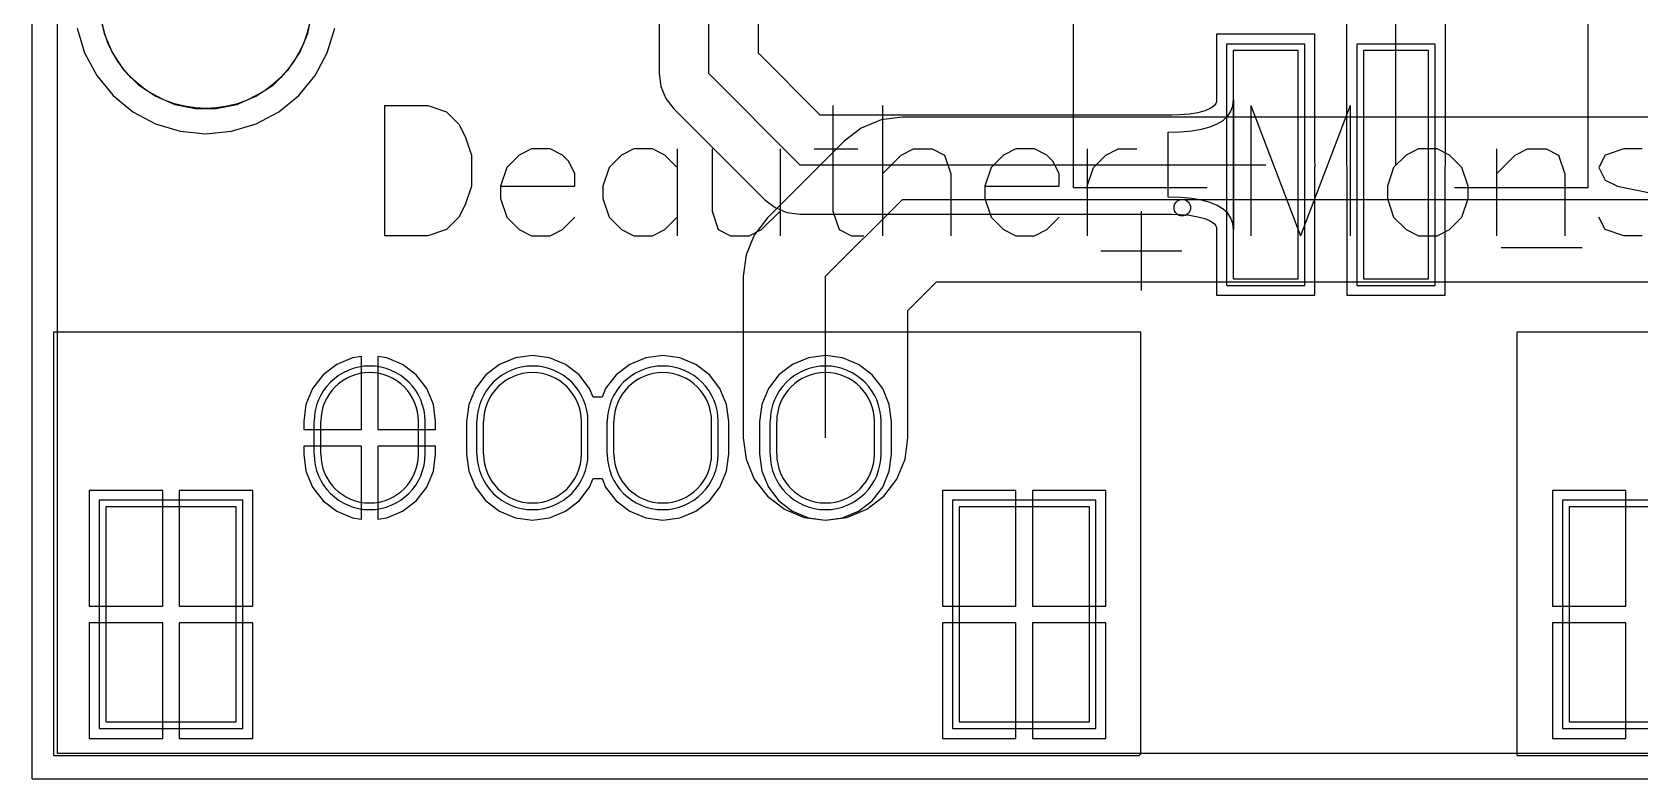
# Model space of a CAD drawing. Header units: millimetres. Extents: x 73 to 121, y 30 to 140.
# Drawn here: x 77.24 to 101.92, y 29.95 to 41.4 of the extents above; entities that cross this region are included whole.
import ezdxf

# ---------------------------------------------------------------- set-up
doc = ezdxf.new("R2010")
doc.units = ezdxf.units.MM
for name, color, linetype in [('BottomLayer', 5, 'Continuous'), ('BottomOverlay', 54, 'Continuous'), ('BottomPaste', 16, 'Continuous'), ('BottomSolder', 6, 'Continuous'), ('KeepOutLayer', 6, 'Continuous'), ('MultiLayer', 9, 'Continuous'), ('TopLayer', 1, 'Continuous'), ('TopOverlay', 2, 'Continuous'), ('TopSolder', 216, 'Continuous')]:
    doc.layers.add(name, color=color, linetype=linetype)

# ---------------------------------------------------------------- blocks, each defined once
blk = doc.blocks.new('USB_B_65')
at = {"layer": 'BottomLayer'}
for p, q in [((-7.871, 2.811), (-7.871, -0.489)), ((-5.871, 2.811), (-7.871, 2.811)), ((-5.871, -0.489), (-5.871, 2.811)), ((5.229, 2.811), (5.229, -0.489)), ((7.229, 2.811), (5.229, 2.811)), ((7.229, -0.489), (7.229, 2.811)), ((-7.871, -0.489), (-5.871, -0.489)), ((5.229, -0.489), (7.229, -0.489)), ((-4.571, -1.299), (-4.571, -1.799)), ((-3.071, -1.299), (-3.071, -1.799)), ((-2.071, -1.299), (-2.071, -1.799)), ((-0.571, -1.299), (-0.571, -1.799)), ((-0.071, -1.299), (-0.071, -1.799)), ((1.429, -1.299), (1.429, -1.799)), ((2.429, -1.299), (2.429, -1.799)), ((3.929, -1.299), (3.929, -1.799))]:
    blk.add_line(p, q, dxfattribs=at)
for centre, start, end in [((-3.821, -1.299), 0, 180), ((-1.321, -1.299), 0, 180), ((0.679, -1.299), 0, 180), ((3.179, -1.299), 0, 180), ((-3.821, -1.799), 180, 0), ((-1.321, -1.799), 180, 0), ((0.679, -1.799), 180, 0), ((3.179, -1.799), 180, 0)]:
    blk.add_arc(centre, 0.75, start, end, dxfattribs=at)
at = {"layer": 'BottomOverlay'}
for p, q in [((-8.636, 3.327), (-8.661, 3.302)), ((-8.661, 3.302), (-8.661, -3.175)), ((8.026, 3.327), (-8.636, 3.327)), ((8.026, 3.327), (8.026, -3.175)), ((8.026, -3.175), (-8.661, -3.175))]:
    blk.add_line(p, q, dxfattribs=at)
at = {"layer": 'MultiLayer'}
for p, q in [((-7.871, 2.811), (-7.871, -0.489)), ((-5.871, 2.811), (-7.871, 2.811)), ((-5.871, -0.489), (-5.871, 2.811)), ((5.229, 2.811), (5.229, -0.489)), ((7.229, 2.811), (5.229, 2.811)), ((7.229, -0.489), (7.229, 2.811)), ((-7.871, -0.489), (-5.871, -0.489)), ((5.229, -0.489), (7.229, -0.489)), ((-4.571, -1.299), (-4.571, -1.799)), ((-3.071, -1.299), (-3.071, -1.799)), ((-2.071, -1.299), (-2.071, -1.799)), ((-0.571, -1.299), (-0.571, -1.799)), ((-0.071, -1.299), (-0.071, -1.799)), ((1.429, -1.299), (1.429, -1.799)), ((2.429, -1.299), (2.429, -1.799)), ((3.929, -1.299), (3.929, -1.799))]:
    blk.add_line(p, q, dxfattribs=at)
for centre, start, end in [((-3.821, -1.299), 0, 180), ((-1.321, -1.299), 0, 180), ((0.679, -1.299), 0, 180), ((3.179, -1.299), 0, 180), ((-3.821, -1.799), 180, 0), ((-1.321, -1.799), 180, 0), ((0.679, -1.799), 180, 0), ((3.179, -1.799), 180, 0)]:
    blk.add_arc(centre, 0.75, start, end, dxfattribs=at)
at = {"layer": 'TopLayer'}
for p, q in [((-7.871, 2.811), (-7.871, -0.489)), ((-5.871, 2.811), (-7.871, 2.811)), ((-5.871, -0.489), (-5.871, 2.811)), ((5.229, 2.811), (5.229, -0.489)), ((7.229, 2.811), (5.229, 2.811)), ((7.229, -0.489), (7.229, 2.811)), ((-7.871, -0.489), (-5.871, -0.489)), ((5.229, -0.489), (7.229, -0.489)), ((-4.571, -1.299), (-4.571, -1.799)), ((-3.071, -1.299), (-3.071, -1.799)), ((-2.071, -1.299), (-2.071, -1.799)), ((-0.571, -1.299), (-0.571, -1.799)), ((-0.071, -1.299), (-0.071, -1.799)), ((1.429, -1.299), (1.429, -1.799)), ((2.429, -1.299), (2.429, -1.799)), ((3.929, -1.299), (3.929, -1.799))]:
    blk.add_line(p, q, dxfattribs=at)
for centre, start, end in [((-3.821, -1.299), 0, 180), ((-1.321, -1.299), 0, 180), ((0.679, -1.299), 0, 180), ((3.179, -1.299), 0, 180), ((-3.821, -1.799), 180, 0), ((-1.321, -1.799), 180, 0), ((0.679, -1.799), 180, 0), ((3.179, -1.799), 180, 0)]:
    blk.add_arc(centre, 0.75, start, end, dxfattribs=at)
at = {"layer": 'TopSolder'}
for p, q in [((-7.972, 2.912), (-7.972, -0.591)), ((-5.769, 2.912), (-7.972, 2.912)), ((-5.769, -0.591), (-5.769, 2.912)), ((5.128, 2.912), (5.128, -0.591)), ((7.331, 2.912), (5.128, 2.912)), ((7.331, -0.591), (7.331, 2.912)), ((-7.972, -0.591), (-5.769, -0.591)), ((5.128, -0.591), (7.331, -0.591)), ((-4.672, -1.299), (-4.672, -1.799)), ((-2.969, -1.299), (-2.969, -1.799)), ((-2.172, -1.299), (-2.172, -1.799)), ((-0.469, -1.299), (-0.469, -1.799)), ((-0.172, -1.299), (-0.172, -1.799)), ((1.531, -1.299), (1.531, -1.799)), ((2.328, -1.299), (2.328, -1.799)), ((4.031, -1.299), (4.031, -1.799))]:
    blk.add_line(p, q, dxfattribs=at)
for centre, start, end in [((-3.821, -1.299), 0, 180), ((-1.321, -1.299), 0, 180), ((0.679, -1.299), 0, 180), ((3.179, -1.299), 0, 180), ((-3.821, -1.799), 180, 0), ((-1.321, -1.799), 180, 0), ((0.679, -1.799), 180, 0), ((3.179, -1.799), 180, 0)]:
    blk.add_arc(centre, 0.852, start, end, dxfattribs=at)
blk = doc.blocks.new('USB_B_67')
at = {"layer": 'BottomLayer'}
for p, q in [((-7.871, 2.811), (-7.871, -0.489)), ((-5.871, 2.811), (-7.871, 2.811)), ((-5.871, -0.489), (-5.871, 2.811)), ((5.229, 2.811), (5.229, -0.489)), ((7.229, 2.811), (5.229, 2.811)), ((7.229, -0.489), (7.229, 2.811)), ((-7.871, -0.489), (-5.871, -0.489)), ((5.229, -0.489), (7.229, -0.489)), ((-4.571, -1.299), (-4.571, -1.799)), ((-3.071, -1.299), (-3.071, -1.799)), ((-2.071, -1.299), (-2.071, -1.799)), ((-0.571, -1.299), (-0.571, -1.799)), ((-0.071, -1.299), (-0.071, -1.799)), ((1.429, -1.299), (1.429, -1.799)), ((2.429, -1.299), (2.429, -1.799)), ((3.929, -1.299), (3.929, -1.799))]:
    blk.add_line(p, q, dxfattribs=at)
for centre, start, end in [((-3.821, -1.299), 0, 180), ((-1.321, -1.299), 0, 180), ((0.679, -1.299), 0, 180), ((3.179, -1.299), 0, 180), ((-3.821, -1.799), 180, 0), ((-1.321, -1.799), 180, 0), ((0.679, -1.799), 180, 0), ((3.179, -1.799), 180, 0)]:
    blk.add_arc(centre, 0.75, start, end, dxfattribs=at)
at = {"layer": 'BottomOverlay'}
for p, q in [((-8.636, 3.327), (-8.661, 3.302)), ((-8.661, 3.302), (-8.661, -3.175)), ((8.026, 3.327), (-8.636, 3.327)), ((8.026, 3.327), (8.026, -3.175)), ((8.026, -3.175), (-8.661, -3.175))]:
    blk.add_line(p, q, dxfattribs=at)
at = {"layer": 'MultiLayer'}
for p, q in [((-7.871, 2.811), (-7.871, -0.489)), ((-5.871, 2.811), (-7.871, 2.811)), ((-5.871, -0.489), (-5.871, 2.811)), ((5.229, 2.811), (5.229, -0.489)), ((7.229, 2.811), (5.229, 2.811)), ((7.229, -0.489), (7.229, 2.811)), ((-7.871, -0.489), (-5.871, -0.489)), ((5.229, -0.489), (7.229, -0.489)), ((-4.571, -1.299), (-4.571, -1.799)), ((-3.071, -1.299), (-3.071, -1.799)), ((-2.071, -1.299), (-2.071, -1.799)), ((-0.571, -1.299), (-0.571, -1.799)), ((-0.071, -1.299), (-0.071, -1.799)), ((1.429, -1.299), (1.429, -1.799)), ((2.429, -1.299), (2.429, -1.799)), ((3.929, -1.299), (3.929, -1.799))]:
    blk.add_line(p, q, dxfattribs=at)
for centre, start, end in [((-3.821, -1.299), 0, 180), ((-1.321, -1.299), 0, 180), ((0.679, -1.299), 0, 180), ((3.179, -1.299), 0, 180), ((-3.821, -1.799), 180, 0), ((-1.321, -1.799), 180, 0), ((0.679, -1.799), 180, 0), ((3.179, -1.799), 180, 0)]:
    blk.add_arc(centre, 0.75, start, end, dxfattribs=at)
at = {"layer": 'TopLayer'}
for p, q in [((-7.871, 2.811), (-7.871, -0.489)), ((-5.871, 2.811), (-7.871, 2.811)), ((-5.871, -0.489), (-5.871, 2.811)), ((5.229, 2.811), (5.229, -0.489)), ((7.229, 2.811), (5.229, 2.811)), ((7.229, -0.489), (7.229, 2.811)), ((-7.871, -0.489), (-5.871, -0.489)), ((5.229, -0.489), (7.229, -0.489)), ((-4.571, -1.299), (-4.571, -1.799)), ((-3.071, -1.299), (-3.071, -1.799)), ((-2.071, -1.299), (-2.071, -1.799)), ((-0.571, -1.299), (-0.571, -1.799)), ((-0.071, -1.299), (-0.071, -1.799)), ((1.429, -1.299), (1.429, -1.799)), ((2.429, -1.299), (2.429, -1.799)), ((3.929, -1.299), (3.929, -1.799))]:
    blk.add_line(p, q, dxfattribs=at)
for centre, start, end in [((-3.821, -1.299), 0, 180), ((-1.321, -1.299), 0, 180), ((0.679, -1.299), 0, 180), ((3.179, -1.299), 0, 180), ((-3.821, -1.799), 180, 0), ((-1.321, -1.799), 180, 0), ((0.679, -1.799), 180, 0), ((3.179, -1.799), 180, 0)]:
    blk.add_arc(centre, 0.75, start, end, dxfattribs=at)
at = {"layer": 'TopSolder'}
for p, q in [((-7.972, 2.912), (-7.972, -0.591)), ((-5.769, 2.912), (-7.972, 2.912)), ((-5.769, -0.591), (-5.769, 2.912)), ((5.128, 2.912), (5.128, -0.591)), ((7.331, 2.912), (5.128, 2.912)), ((7.331, -0.591), (7.331, 2.912)), ((-7.972, -0.591), (-5.769, -0.591)), ((5.128, -0.591), (7.331, -0.591)), ((-4.672, -1.299), (-4.672, -1.799)), ((-2.969, -1.299), (-2.969, -1.799)), ((-2.172, -1.299), (-2.172, -1.799)), ((-0.469, -1.299), (-0.469, -1.799)), ((-0.172, -1.299), (-0.172, -1.799)), ((1.531, -1.299), (1.531, -1.799)), ((2.328, -1.299), (2.328, -1.799)), ((4.031, -1.299), (4.031, -1.799))]:
    blk.add_line(p, q, dxfattribs=at)
for centre, start, end in [((-3.821, -1.299), 0, 180), ((-1.321, -1.299), 0, 180), ((0.679, -1.299), 0, 180), ((3.179, -1.299), 0, 180), ((-3.821, -1.799), 180, 0), ((-1.321, -1.799), 180, 0), ((0.679, -1.799), 180, 0), ((3.179, -1.799), 180, 0)]:
    blk.add_arc(centre, 0.852, start, end, dxfattribs=at)
blk = doc.blocks.new('S2B_PH_SM4_TB_B_69')
at = {"layer": 'BottomLayer'}
for p, q in [((-1.372997, 5.30606), (-1.372997, 1.80594)), ((-0.372999, 5.30606), (-1.372997, 5.30606)), ((-0.372999, 1.80594), (-0.372999, 5.30606)), ((0.626999, 5.30606), (0.626999, 1.80594)), ((1.626997, 5.30606), (0.626999, 5.30606)), ((1.626997, 1.80594), (1.626997, 5.30606)), ((-1.372997, 1.80594), (-0.372999, 1.80594)), ((0.626999, 1.80594), (1.626997, 1.80594)), ((-3.973068, -0.49403), (-3.973068, -3.894074)), ((-2.472944, -0.49403), (-3.973068, -0.49403)), ((-2.472944, -3.894074), (-2.472944, -0.49403)), ((2.726944, -0.49403), (2.726944, -3.894074)), ((4.227068, -0.49403), (2.726944, -0.49403)), ((4.227068, -3.894074), (4.227068, -0.49403)), ((-3.973068, -3.894074), (-2.472944, -3.894074)), ((2.726944, -3.894074), (4.227068, -3.894074))]:
    blk.add_line(p, q, dxfattribs=at)
at = {"layer": 'BottomOverlay'}
for p, q in [((3.0353, 5.4864), (3.0353, 4.2672)), ((-2.4892, 4.826), (-3.7338, 4.826)), ((3.6576, 4.8768), (2.413, 4.8768)), ((-3.822954, 3.906012), (-3.822954, -0.09398)), ((-1.77292, 3.906012), (-3.822954, 3.906012)), ((4.076954, 3.906012), (2.02692, 3.906012)), ((4.076954, 3.906012), (4.076954, -0.09398)), ((2.326894, -3.693922), (-2.072894, -3.693922))]:
    blk.add_line(p, q, dxfattribs=at)
blk.add_circle((2.40792, 4.216146), 0.127, dxfattribs=at)
at = {"layer": 'BottomPaste'}
for p, q in [((-1.372997, 5.30606), (-1.372997, 1.80594)), ((-0.372999, 5.30606), (-1.372997, 5.30606)), ((-0.372999, 1.80594), (-0.372999, 5.30606)), ((0.626999, 5.30606), (0.626999, 1.80594)), ((1.626997, 5.30606), (0.626999, 5.30606)), ((1.626997, 1.80594), (1.626997, 5.30606)), ((-1.372997, 1.80594), (-0.372999, 1.80594)), ((0.626999, 1.80594), (1.626997, 1.80594)), ((-3.973068, -0.49403), (-3.973068, -3.894074)), ((-2.472944, -0.49403), (-3.973068, -0.49403)), ((-2.472944, -3.894074), (-2.472944, -0.49403)), ((2.726944, -0.49403), (2.726944, -3.894074)), ((4.227068, -0.49403), (2.726944, -0.49403)), ((4.227068, -3.894074), (4.227068, -0.49403)), ((-3.973068, -3.894074), (-2.472944, -3.894074)), ((2.726944, -3.894074), (4.227068, -3.894074))]:
    blk.add_line(p, q, dxfattribs=at)
at = {"layer": 'BottomSolder'}
for p, q in [((-1.474597, 5.40766), (-1.474597, 1.70434)), ((-0.271399, 5.40766), (-1.474597, 5.40766)), ((-0.271399, 1.70434), (-0.271399, 5.40766)), ((0.525399, 5.40766), (0.525399, 1.70434)), ((1.728597, 5.40766), (0.525399, 5.40766)), ((1.728597, 1.70434), (1.728597, 5.40766)), ((-1.474597, 1.70434), (-0.271399, 1.70434)), ((0.525399, 1.70434), (1.728597, 1.70434)), ((-4.074668, -0.39243), (-4.074668, -3.995674)), ((-2.371344, -0.39243), (-4.074668, -0.39243)), ((-2.371344, -3.995674), (-2.371344, -0.39243)), ((2.625344, -0.39243), (2.625344, -3.995674)), ((4.328668, -0.39243), (2.625344, -0.39243)), ((4.328668, -3.995674), (4.328668, -0.39243)), ((-4.074668, -3.995674), (-2.371344, -3.995674)), ((2.625344, -3.995674), (4.328668, -3.995674))]:
    blk.add_line(p, q, dxfattribs=at)

msp = doc.modelspace()

# ---------------------------------------------------------------- linework, layer by layer
at = {"layer": 'BottomLayer'}
for p, q in [((77.63, 30.335), (77.63, 136.308)), ((87.63, 40.767), (87.63, 46.748)), ((86.869, 42.806), (86.869, 40.767)), ((88.391, 41.082), (88.391, 42.806)), ((97.42, 41.919), (97.42, 39.37)), ((98.18, 39.37), (98.18, 41.919)), ((98.941, 39.37), (98.941, 41.604)), ((77.931, 41.466), (78.046, 41.088)), ((81.771, 41.088), (81.886, 41.466)), ((96.934, 41.374), (95.426, 41.374)), ((95.426, 41.374), (95.426, 40.373)), ((96.934, 39.419), (96.934, 41.374)), ((78.046, 41.088), (78.232, 40.739)), ((81.585, 40.739), (81.771, 41.088)), ((89.342, 40.131), (88.391, 41.082)), ((78.232, 40.739), (78.483, 40.433)), ((81.334, 40.433), (81.585, 40.739)), ((86.869, 40.767), (86.895, 40.57)), ((87.63, 40.767), (89.027, 39.37)), ((86.895, 40.57), (86.971, 40.387)), ((78.483, 40.433), (78.788, 40.183)), ((81.029, 40.183), (81.334, 40.433)), ((86.971, 40.387), (87.092, 40.229)), ((95.369, 40.258), (95.319, 40.227)), ((95.398, 40.284), (95.369, 40.258)), ((95.413, 40.307), (95.398, 40.284)), ((95.422, 40.333), (95.413, 40.307)), ((95.426, 40.373), (95.422, 40.333)), ((95.646, 40.19), (95.676, 40.275)), ((95.676, 40.275), (95.686, 40.37)), ((95.686, 40.37), (95.686, 38.37)), ((78.788, 40.183), (79.137, 39.996)), ((79.137, 39.996), (79.515, 39.882)), ((80.302, 39.882), (80.68, 39.996)), ((80.68, 39.996), (81.029, 40.183)), ((87.092, 40.229), (88.489, 38.832)), ((94.738, 40.131), (89.342, 40.131)), ((94.859, 40.134), (94.738, 40.131)), ((95.012, 40.147), (94.859, 40.134)), ((95.14, 40.168), (95.012, 40.147)), ((95.243, 40.196), (95.14, 40.168)), ((95.319, 40.227), (95.243, 40.196)), ((95.325, 39.95), (95.436, 39.995)), ((95.436, 39.995), (95.526, 40.05)), ((95.526, 40.05), (95.596, 40.115)), ((95.596, 40.115), (95.646, 40.19)), ((79.515, 39.882), (79.908, 39.843)), ((79.908, 39.843), (80.302, 39.882)), ((94.683, 39.87), (94.874, 39.875)), ((94.683, 38.87), (94.683, 39.87)), ((94.874, 39.875), (95.045, 39.89)), ((95.045, 39.89), (95.195, 39.915)), ((95.195, 39.915), (95.325, 39.95)), ((89.027, 39.37), (96.18, 39.37)), ((96.941, 39.37), (96.934, 39.419)), ((96.934, 39.321), (96.941, 39.37)), ((96.934, 37.366), (96.934, 39.321)), ((97.42, 39.37), (97.426, 39.321)), ((97.426, 39.321), (97.426, 37.366)), ((98.934, 39.321), (98.941, 39.37)), ((98.934, 37.366), (98.934, 39.321)), ((88.489, 38.832), (88.647, 38.711)), ((94.874, 38.865), (94.683, 38.87)), ((95.045, 38.85), (94.874, 38.865)), ((95.195, 38.825), (95.045, 38.85)), ((95.325, 38.79), (95.195, 38.825)), ((95.436, 38.745), (95.325, 38.79)), ((88.647, 38.711), (88.83, 38.635)), ((88.83, 38.635), (89.027, 38.609)), ((89.027, 38.609), (94.738, 38.609)), ((94.738, 38.609), (94.859, 38.606)), ((94.859, 38.606), (95.012, 38.593)), ((95.012, 38.593), (95.14, 38.572)), ((95.14, 38.572), (95.243, 38.544)), ((95.243, 38.544), (95.319, 38.513)), ((95.319, 38.513), (95.369, 38.482)), ((95.526, 38.69), (95.436, 38.745)), ((95.596, 38.625), (95.526, 38.69)), ((95.646, 38.55), (95.596, 38.625)), ((95.676, 38.465), (95.646, 38.55)), ((95.369, 38.482), (95.398, 38.456)), ((95.398, 38.456), (95.413, 38.433)), ((95.413, 38.433), (95.422, 38.407)), ((95.422, 38.407), (95.426, 38.367)), ((95.426, 38.367), (95.426, 37.366)), ((95.686, 38.37), (95.676, 38.465)), ((95.426, 37.366), (96.934, 37.366)), ((97.426, 37.366), (98.934, 37.366)), ((81.917, 36.306), (81.707, 36.145)), ((82.161, 36.407), (81.917, 36.306)), ((82.296, 36.425), (82.161, 36.407)), ((82.296, 35.306), (82.296, 36.425)), ((82.685, 36.407), (82.55, 36.425)), ((82.55, 36.425), (82.55, 35.306)), ((82.929, 36.306), (82.685, 36.407)), ((83.139, 36.145), (82.929, 36.306)), ((84.417, 36.306), (84.207, 36.145)), ((84.661, 36.407), (84.417, 36.306)), ((84.923, 36.442), (84.661, 36.407)), ((85.185, 36.407), (84.923, 36.442)), ((85.429, 36.306), (85.185, 36.407)), ((85.639, 36.145), (85.429, 36.306)), ((86.417, 36.306), (86.207, 36.145)), ((86.661, 36.407), (86.417, 36.306)), ((86.923, 36.442), (86.661, 36.407)), ((87.185, 36.407), (86.923, 36.442)), ((87.429, 36.306), (87.185, 36.407)), ((87.639, 36.145), (87.429, 36.306)), ((88.917, 36.306), (88.707, 36.145)), ((89.161, 36.407), (88.917, 36.306)), ((89.423, 36.442), (89.161, 36.407)), ((89.685, 36.407), (89.423, 36.442)), ((89.929, 36.306), (89.685, 36.407)), ((90.139, 36.145), (89.929, 36.306)), ((81.707, 36.145), (81.546, 35.935)), ((83.3, 35.935), (83.139, 36.145)), ((84.207, 36.145), (84.046, 35.935)), ((85.8, 35.935), (85.639, 36.145)), ((86.207, 36.145), (86.046, 35.935)), ((87.8, 35.935), (87.639, 36.145)), ((88.707, 36.145), (88.546, 35.935)), ((90.3, 35.935), (90.139, 36.145)), ((81.546, 35.935), (81.445, 35.691)), ((83.401, 35.691), (83.3, 35.935)), ((84.046, 35.935), (83.945, 35.691)), ((85.854, 35.804), (85.8, 35.935)), ((85.992, 35.804), (85.854, 35.804)), ((86.046, 35.935), (85.992, 35.804)), ((87.901, 35.691), (87.8, 35.935)), ((88.546, 35.935), (88.445, 35.691)), ((90.401, 35.691), (90.3, 35.935)), ((81.445, 35.691), (81.41, 35.429)), ((83.436, 35.429), (83.401, 35.691)), ((83.945, 35.691), (83.91, 35.429)), ((87.936, 35.429), (87.901, 35.691)), ((88.445, 35.691), (88.41, 35.429)), ((90.436, 35.429), (90.401, 35.691)), ((81.41, 35.429), (81.41, 35.306)), ((81.41, 35.306), (82.296, 35.306)), ((82.55, 35.306), (83.436, 35.306)), ((83.436, 35.306), (83.436, 35.429)), ((83.91, 35.429), (83.91, 34.929)), ((87.936, 34.929), (87.936, 35.429)), ((88.41, 35.429), (88.41, 34.929)), ((90.436, 34.929), (90.436, 35.429)), ((82.296, 35.052), (81.41, 35.052)), ((81.41, 35.052), (81.41, 34.929)), ((82.296, 33.933), (82.296, 35.052)), ((83.436, 35.052), (82.55, 35.052)), ((82.55, 35.052), (82.55, 33.933)), ((83.436, 34.929), (83.436, 35.052)), ((81.41, 34.929), (81.445, 34.667)), ((83.401, 34.667), (83.436, 34.929)), ((83.91, 34.929), (83.945, 34.667)), ((87.901, 34.667), (87.936, 34.929)), ((88.41, 34.929), (88.445, 34.667)), ((90.401, 34.667), (90.436, 34.929)), ((81.445, 34.667), (81.546, 34.423)), ((83.3, 34.423), (83.401, 34.667)), ((83.945, 34.667), (84.046, 34.423)), ((87.8, 34.423), (87.901, 34.667)), ((88.445, 34.667), (88.546, 34.423)), ((90.3, 34.423), (90.401, 34.667)), ((79.246, 34.373), (78.119, 34.373)), ((78.119, 34.373), (78.119, 32.596)), ((79.246, 32.596), (79.246, 34.373)), ((80.627, 34.373), (79.5, 34.373)), ((79.5, 34.373), (79.5, 32.596)), ((80.627, 32.596), (80.627, 34.373)), ((81.546, 34.423), (81.707, 34.213)), ((83.139, 34.213), (83.3, 34.423)), ((84.046, 34.423), (84.207, 34.213)), ((85.639, 34.213), (85.8, 34.423)), ((85.8, 34.423), (85.854, 34.554)), ((85.854, 34.554), (85.992, 34.554)), ((85.992, 34.554), (86.046, 34.423)), ((86.046, 34.423), (86.207, 34.213)), ((87.639, 34.213), (87.8, 34.423)), ((88.546, 34.423), (88.707, 34.213)), ((90.139, 34.213), (90.3, 34.423)), ((92.346, 34.373), (91.219, 34.373)), ((91.219, 34.373), (91.219, 32.596)), ((92.346, 32.596), (92.346, 34.373)), ((93.727, 34.373), (92.6, 34.373)), ((92.6, 34.373), (92.6, 32.596)), ((93.727, 32.596), (93.727, 34.373)), ((101.71, 34.373), (100.583, 34.373)), ((100.583, 34.373), (100.583, 32.596)), ((101.71, 32.596), (101.71, 34.373)), ((81.707, 34.213), (81.917, 34.052)), ((82.929, 34.052), (83.139, 34.213)), ((84.207, 34.213), (84.417, 34.052)), ((85.429, 34.052), (85.639, 34.213)), ((86.207, 34.213), (86.417, 34.052)), ((87.429, 34.052), (87.639, 34.213)), ((88.707, 34.213), (88.917, 34.052)), ((89.929, 34.052), (90.139, 34.213)), ((81.917, 34.052), (82.161, 33.951)), ((82.161, 33.951), (82.296, 33.933)), ((82.55, 33.933), (82.685, 33.951)), ((82.685, 33.951), (82.929, 34.052)), ((84.417, 34.052), (84.661, 33.951)), ((84.661, 33.951), (84.923, 33.916)), ((84.923, 33.916), (85.185, 33.951)), ((85.185, 33.951), (85.429, 34.052)), ((86.417, 34.052), (86.661, 33.951)), ((86.661, 33.951), (86.923, 33.916)), ((86.923, 33.916), (87.185, 33.951)), ((87.185, 33.951), (87.429, 34.052)), ((88.917, 34.052), (89.161, 33.951)), ((89.161, 33.951), (89.423, 33.916)), ((89.423, 33.916), (89.685, 33.951)), ((89.685, 33.951), (89.929, 34.052)), ((78.119, 32.596), (79.246, 32.596)), ((79.5, 32.596), (80.627, 32.596)), ((91.219, 32.596), (92.346, 32.596)), ((92.6, 32.596), (93.727, 32.596)), ((100.583, 32.596), (101.71, 32.596)), ((79.246, 32.342), (78.119, 32.342)), ((78.119, 32.342), (78.119, 30.565)), ((79.246, 30.565), (79.246, 32.342)), ((80.627, 32.342), (79.5, 32.342)), ((79.5, 32.342), (79.5, 30.565)), ((80.627, 30.565), (80.627, 32.342)), ((92.346, 32.342), (91.219, 32.342)), ((91.219, 32.342), (91.219, 30.565)), ((92.346, 30.565), (92.346, 32.342)), ((93.727, 32.342), (92.6, 32.342)), ((92.6, 32.342), (92.6, 30.565)), ((93.727, 30.565), (93.727, 32.342)), ((101.71, 32.342), (100.583, 32.342)), ((100.583, 32.342), (100.583, 30.565)), ((101.71, 30.565), (101.71, 32.342)), ((78.119, 30.565), (79.246, 30.565)), ((79.5, 30.565), (80.627, 30.565)), ((91.219, 30.565), (92.346, 30.565)), ((92.6, 30.565), (93.727, 30.565)), ((100.583, 30.565), (101.71, 30.565)), ((116.731, 30.335), (77.63, 30.335))]:
    msp.add_line(p, q, dxfattribs=at)
at = {"layer": 'KeepOutLayer'}
for q in [(77.241, 137.437), (117.119, 29.947)]:
    msp.add_line((77.241, 29.947), q, dxfattribs=at)
msp.add_circle((79.908, 41.859), 1.626, dxfattribs=at)
at = {"layer": 'MultiLayer'}
for p, q in [((78.283, 41.699), (78.345, 41.385)), ((81.472, 41.385), (81.534, 41.699)), ((78.345, 41.385), (78.468, 41.089)), ((81.349, 41.089), (81.472, 41.385)), ((78.468, 41.089), (78.646, 40.823)), ((81.171, 40.823), (81.349, 41.089)), ((78.646, 40.823), (78.872, 40.597)), ((80.945, 40.597), (81.171, 40.823)), ((78.872, 40.597), (79.138, 40.419)), ((80.678, 40.419), (80.945, 40.597)), ((79.138, 40.419), (79.434, 40.296)), ((79.434, 40.296), (79.748, 40.234)), ((79.748, 40.234), (79.908, 40.234)), ((79.908, 40.234), (80.069, 40.234)), ((80.069, 40.234), (80.383, 40.296)), ((80.383, 40.296), (80.678, 40.419))]:
    msp.add_line(p, q, dxfattribs=at)
at = {"layer": 'TopLayer'}
for p, q in [((77.63, 30.335), (77.63, 58.986)), ((77.931, 41.466), (78.046, 41.088)), ((81.771, 41.088), (81.886, 41.466)), ((78.046, 41.088), (78.232, 40.739)), ((81.585, 40.739), (81.771, 41.088)), ((78.232, 40.739), (78.483, 40.433)), ((81.334, 40.433), (81.585, 40.739)), ((78.483, 40.433), (78.788, 40.183)), ((81.029, 40.183), (81.334, 40.433)), ((78.788, 40.183), (79.137, 39.996)), ((79.137, 39.996), (79.515, 39.882)), ((80.302, 39.882), (80.68, 39.996)), ((80.68, 39.996), (81.029, 40.183)), ((90.274, 40.058), (89.969, 39.932)), ((90.602, 40.101), (90.274, 40.058)), ((109.911, 40.101), (90.602, 40.101)), ((90.602, 40.101), (90.602, 40.101)), ((79.515, 39.882), (79.908, 39.843)), ((79.908, 39.843), (80.302, 39.882)), ((89.969, 39.932), (89.707, 39.731)), ((89.707, 39.731), (88.529, 38.552)), ((89.423, 37.658), (90.602, 38.837)), ((90.602, 38.837), (111.176, 38.837)), ((88.529, 38.552), (88.328, 38.29)), ((88.328, 38.29), (88.201, 37.985)), ((88.201, 37.985), (88.158, 37.658)), ((88.158, 37.658), (88.158, 37.658)), ((88.158, 37.658), (88.158, 35.179)), ((89.423, 35.179), (89.423, 37.658)), ((90.688, 37.134), (91.126, 37.572)), ((91.126, 37.572), (110.601, 37.572)), ((90.688, 35.179), (90.688, 37.134)), ((81.917, 36.306), (81.707, 36.145)), ((82.161, 36.407), (81.917, 36.306)), ((82.296, 36.425), (82.161, 36.407)), ((82.296, 35.306), (82.296, 36.425)), ((82.685, 36.407), (82.55, 36.425)), ((82.55, 36.425), (82.55, 35.306)), ((82.929, 36.306), (82.685, 36.407)), ((83.139, 36.145), (82.929, 36.306)), ((84.417, 36.306), (84.207, 36.145)), ((84.661, 36.407), (84.417, 36.306)), ((84.923, 36.442), (84.661, 36.407)), ((85.185, 36.407), (84.923, 36.442)), ((85.429, 36.306), (85.185, 36.407)), ((85.639, 36.145), (85.429, 36.306)), ((86.417, 36.306), (86.207, 36.145)), ((86.661, 36.407), (86.417, 36.306)), ((86.923, 36.442), (86.661, 36.407)), ((87.185, 36.407), (86.923, 36.442)), ((87.429, 36.306), (87.185, 36.407)), ((87.639, 36.145), (87.429, 36.306)), ((81.707, 36.145), (81.546, 35.935)), ((83.3, 35.935), (83.139, 36.145)), ((84.207, 36.145), (84.046, 35.935)), ((85.8, 35.935), (85.639, 36.145)), ((86.207, 36.145), (86.046, 35.935)), ((87.8, 35.935), (87.639, 36.145)), ((81.546, 35.935), (81.445, 35.691)), ((83.401, 35.691), (83.3, 35.935)), ((84.046, 35.935), (83.945, 35.691)), ((85.854, 35.804), (85.8, 35.935)), ((85.992, 35.804), (85.854, 35.804)), ((86.046, 35.935), (85.992, 35.804)), ((87.901, 35.691), (87.8, 35.935)), ((81.445, 35.691), (81.41, 35.429)), ((83.436, 35.429), (83.401, 35.691)), ((83.945, 35.691), (83.91, 35.429)), ((87.936, 35.429), (87.901, 35.691)), ((81.41, 35.429), (81.41, 35.306)), ((81.41, 35.306), (82.296, 35.306)), ((82.55, 35.306), (83.436, 35.306)), ((83.436, 35.306), (83.436, 35.429)), ((83.91, 35.429), (83.91, 34.929)), ((87.936, 34.929), (87.936, 35.429)), ((82.296, 35.052), (81.41, 35.052)), ((81.41, 35.052), (81.41, 34.929)), ((82.296, 33.933), (82.296, 35.052)), ((83.436, 35.052), (82.55, 35.052)), ((82.55, 35.052), (82.55, 33.933)), ((83.436, 34.929), (83.436, 35.052)), ((88.158, 35.179), (88.201, 34.852)), ((90.645, 34.852), (90.688, 35.179)), ((81.41, 34.929), (81.445, 34.667)), ((83.401, 34.667), (83.436, 34.929)), ((83.91, 34.929), (83.945, 34.667)), ((87.901, 34.667), (87.936, 34.929)), ((88.201, 34.852), (88.328, 34.547)), ((90.518, 34.547), (90.645, 34.852)), ((81.445, 34.667), (81.546, 34.423)), ((83.3, 34.423), (83.401, 34.667)), ((83.945, 34.667), (84.046, 34.423)), ((87.8, 34.423), (87.901, 34.667)), ((79.246, 34.373), (78.119, 34.373)), ((78.119, 34.373), (78.119, 32.596)), ((79.246, 32.596), (79.246, 34.373)), ((80.627, 34.373), (79.5, 34.373)), ((79.5, 34.373), (79.5, 32.596)), ((80.627, 32.596), (80.627, 34.373)), ((81.546, 34.423), (81.707, 34.213)), ((83.139, 34.213), (83.3, 34.423)), ((84.046, 34.423), (84.207, 34.213)), ((85.639, 34.213), (85.8, 34.423)), ((85.8, 34.423), (85.854, 34.554)), ((85.854, 34.554), (85.992, 34.554)), ((85.992, 34.554), (86.046, 34.423)), ((86.046, 34.423), (86.207, 34.213)), ((87.639, 34.213), (87.8, 34.423)), ((88.328, 34.547), (88.529, 34.285)), ((90.317, 34.285), (90.518, 34.547)), ((92.346, 34.373), (91.219, 34.373)), ((91.219, 34.373), (91.219, 32.596)), ((92.346, 32.596), (92.346, 34.373)), ((93.727, 34.373), (92.6, 34.373)), ((92.6, 34.373), (92.6, 32.596)), ((93.727, 32.596), (93.727, 34.373)), ((101.71, 34.373), (100.583, 34.373)), ((100.583, 34.373), (100.583, 32.596)), ((101.71, 32.596), (101.71, 34.373)), ((81.707, 34.213), (81.917, 34.052)), ((82.929, 34.052), (83.139, 34.213)), ((84.207, 34.213), (84.417, 34.052)), ((85.429, 34.052), (85.639, 34.213)), ((86.207, 34.213), (86.417, 34.052)), ((87.429, 34.052), (87.639, 34.213)), ((88.529, 34.285), (88.791, 34.084)), ((88.791, 34.084), (89.096, 33.957)), ((89.75, 33.957), (90.055, 34.084)), ((90.055, 34.084), (90.317, 34.285)), ((81.917, 34.052), (82.161, 33.951)), ((82.161, 33.951), (82.296, 33.933)), ((82.55, 33.933), (82.685, 33.951)), ((82.685, 33.951), (82.929, 34.052)), ((84.417, 34.052), (84.661, 33.951)), ((84.661, 33.951), (84.923, 33.916)), ((84.923, 33.916), (85.185, 33.951)), ((85.185, 33.951), (85.429, 34.052)), ((86.417, 34.052), (86.661, 33.951)), ((86.661, 33.951), (86.923, 33.916)), ((86.923, 33.916), (87.185, 33.951)), ((87.185, 33.951), (87.429, 34.052)), ((89.096, 33.957), (89.423, 33.914)), ((89.423, 33.914), (89.75, 33.957)), ((78.119, 32.596), (79.246, 32.596)), ((79.5, 32.596), (80.627, 32.596)), ((91.219, 32.596), (92.346, 32.596)), ((92.6, 32.596), (93.727, 32.596)), ((100.583, 32.596), (101.71, 32.596)), ((79.246, 32.342), (78.119, 32.342)), ((78.119, 32.342), (78.119, 30.565)), ((79.246, 30.565), (79.246, 32.342)), ((80.627, 32.342), (79.5, 32.342)), ((79.5, 32.342), (79.5, 30.565)), ((80.627, 30.565), (80.627, 32.342)), ((92.346, 32.342), (91.219, 32.342)), ((91.219, 32.342), (91.219, 30.565)), ((92.346, 30.565), (92.346, 32.342)), ((93.727, 32.342), (92.6, 32.342)), ((92.6, 32.342), (92.6, 30.565)), ((93.727, 30.565), (93.727, 32.342)), ((101.71, 32.342), (100.583, 32.342)), ((100.583, 32.342), (100.583, 30.565)), ((101.71, 30.565), (101.71, 32.342)), ((78.119, 30.565), (79.246, 30.565)), ((79.5, 30.565), (80.627, 30.565)), ((91.219, 30.565), (92.346, 30.565)), ((92.6, 30.565), (93.727, 30.565)), ((100.583, 30.565), (101.71, 30.565)), ((116.731, 30.335), (77.63, 30.335))]:
    msp.add_line(p, q, dxfattribs=at)
at = {"layer": 'TopOverlay'}
for p, q in [((82.652, 40.277), (82.652, 38.278)), ((82.652, 40.277), (83.318, 40.277)), ((83.318, 40.277), (83.604, 40.182)), ((89.536, 40.277), (89.536, 38.659)), ((90.298, 40.277), (90.298, 38.278)), ((95.954, 40.277), (95.954, 38.278)), ((95.954, 40.277), (96.715, 38.278)), ((97.477, 40.277), (96.715, 38.278)), ((97.477, 40.277), (97.477, 38.278)), ((83.604, 40.182), (83.794, 39.992)), ((83.794, 39.992), (83.889, 39.801)), ((83.889, 39.801), (83.985, 39.516)), ((83.985, 39.516), (83.985, 39.04)), ((84.718, 39.516), (84.527, 39.325)), ((84.908, 39.611), (84.718, 39.516)), ((85.194, 39.611), (84.908, 39.611)), ((85.384, 39.516), (85.194, 39.611)), ((85.48, 39.42), (85.384, 39.516)), ((86.289, 39.516), (86.098, 39.325)), ((86.479, 39.611), (86.289, 39.516)), ((86.765, 39.611), (86.479, 39.611)), ((86.955, 39.516), (86.765, 39.611)), ((87.146, 39.325), (86.955, 39.516)), ((87.146, 39.611), (87.146, 38.278)), ((87.679, 39.611), (87.679, 38.659)), ((88.726, 39.611), (88.726, 38.278)), ((89.25, 39.611), (89.917, 39.611)), ((90.298, 39.23), (90.583, 39.516)), ((90.583, 39.516), (90.774, 39.611)), ((90.774, 39.611), (91.059, 39.611)), ((91.059, 39.611), (91.25, 39.516)), ((91.25, 39.516), (91.345, 39.23)), ((92.154, 39.516), (91.964, 39.325)), ((92.345, 39.611), (92.154, 39.516)), ((92.63, 39.611), (92.345, 39.611)), ((92.821, 39.516), (92.63, 39.611)), ((92.916, 39.42), (92.821, 39.516)), ((93.44, 39.611), (93.44, 38.278)), ((93.535, 39.325), (93.725, 39.516)), ((93.725, 39.516), (93.916, 39.611)), ((93.916, 39.611), (94.202, 39.611)), ((98.334, 39.516), (98.144, 39.325)), ((98.524, 39.611), (98.334, 39.516)), ((98.81, 39.611), (98.524, 39.611)), ((99, 39.516), (98.81, 39.611)), ((99.191, 39.325), (99, 39.516)), ((99.724, 39.611), (99.724, 38.278)), ((99.724, 39.23), (100.01, 39.516)), ((100.01, 39.516), (100.2, 39.611)), ((100.2, 39.611), (100.486, 39.611)), ((100.486, 39.611), (100.676, 39.516)), ((100.676, 39.516), (100.772, 39.23)), ((101.39, 39.516), (101.295, 39.325)), ((101.676, 39.611), (101.39, 39.516)), ((101.962, 39.611), (101.676, 39.611)), ((84.527, 39.325), (84.432, 39.04)), ((85.575, 39.23), (85.48, 39.42)), ((86.098, 39.325), (86.003, 39.04)), ((91.964, 39.325), (91.869, 39.04)), ((93.011, 39.23), (92.916, 39.42)), ((93.44, 39.04), (93.535, 39.325)), ((98.144, 39.325), (98.048, 39.04)), ((99.286, 39.04), (99.191, 39.325)), ((101.295, 39.325), (101.39, 39.135)), ((83.985, 39.04), (83.889, 38.754)), ((84.432, 39.04), (85.575, 39.04)), ((84.432, 39.04), (84.432, 38.849)), ((85.575, 39.04), (85.575, 39.23)), ((86.003, 39.04), (86.003, 38.849)), ((91.345, 39.23), (91.345, 38.278)), ((91.869, 39.04), (93.011, 39.04)), ((91.869, 39.04), (91.869, 38.849)), ((93.011, 39.04), (93.011, 39.23)), ((98.048, 39.04), (98.048, 38.849)), ((99.286, 38.849), (99.286, 39.04)), ((100.772, 39.23), (100.772, 38.278)), ((101.39, 39.135), (101.581, 39.04)), ((101.581, 39.04), (102.057, 38.944)), ((83.889, 38.754), (83.794, 38.563)), ((84.432, 38.849), (84.527, 38.563)), ((86.003, 38.849), (86.098, 38.563)), ((91.869, 38.849), (91.964, 38.563)), ((98.048, 38.849), (98.144, 38.563)), ((99.191, 38.563), (99.286, 38.849)), ((83.794, 38.563), (83.604, 38.373)), ((84.527, 38.563), (84.718, 38.373)), ((85.384, 38.373), (85.575, 38.563)), ((86.098, 38.563), (86.289, 38.373)), ((86.955, 38.373), (87.146, 38.563)), ((87.679, 38.659), (87.774, 38.373)), ((88.441, 38.373), (88.726, 38.659)), ((89.536, 38.659), (89.631, 38.373)), ((91.964, 38.563), (92.154, 38.373)), ((92.821, 38.373), (93.011, 38.563)), ((98.144, 38.563), (98.334, 38.373)), ((99, 38.373), (99.191, 38.563)), ((101.39, 38.373), (101.295, 38.563)), ((83.318, 38.278), (82.652, 38.278)), ((83.604, 38.373), (83.318, 38.278)), ((84.718, 38.373), (84.908, 38.278)), ((84.908, 38.278), (85.194, 38.278)), ((85.194, 38.278), (85.384, 38.373)), ((86.289, 38.373), (86.479, 38.278)), ((86.479, 38.278), (86.765, 38.278)), ((86.765, 38.278), (86.955, 38.373)), ((87.774, 38.373), (87.965, 38.278)), ((87.965, 38.278), (88.25, 38.278)), ((88.25, 38.278), (88.441, 38.373)), ((89.631, 38.373), (89.821, 38.278)), ((89.821, 38.278), (90.012, 38.278)), ((92.154, 38.373), (92.345, 38.278)), ((92.345, 38.278), (92.63, 38.278)), ((92.63, 38.278), (92.821, 38.373)), ((98.334, 38.373), (98.524, 38.278)), ((98.524, 38.278), (98.81, 38.278)), ((98.81, 38.278), (99, 38.373)), ((101.676, 38.278), (101.39, 38.373)), ((101.962, 38.278), (101.676, 38.278))]:
    msp.add_line(p, q, dxfattribs=at)

# ---------------------------------------------------------------- block references
at = {"rotation": 180}
for name, p in [('S2B_PH_SM4_TB_B_69', (97.307, 42.926)), ('USB_B_65', (85.602, 33.63)), ('USB_B_67', (108.066, 33.63))]:
    msp.add_blockref(name, p, dxfattribs=at)

doc.saveas('drawing.dxf')
